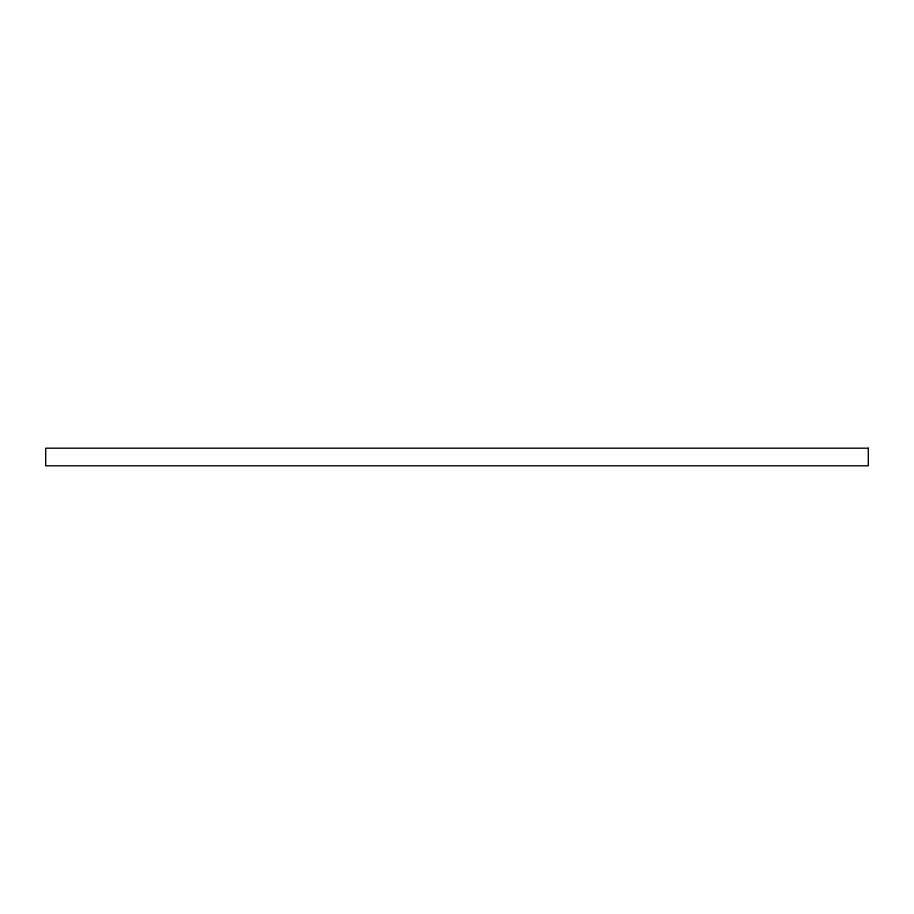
<?xml version="1.0" encoding="UTF-8"?>
<svg xmlns="http://www.w3.org/2000/svg" width="914" height="914" viewBox="0 0 914 914"><rect width="100%" height="100%" fill="white"/><g stroke="black" fill="none" stroke-linecap="round" stroke-linejoin="round"><path stroke-width="1.37" d="M868.3 448.191L45.7 448.191L45.7 465.809L868.3 465.809L868.3 448.191"/></g></svg>
